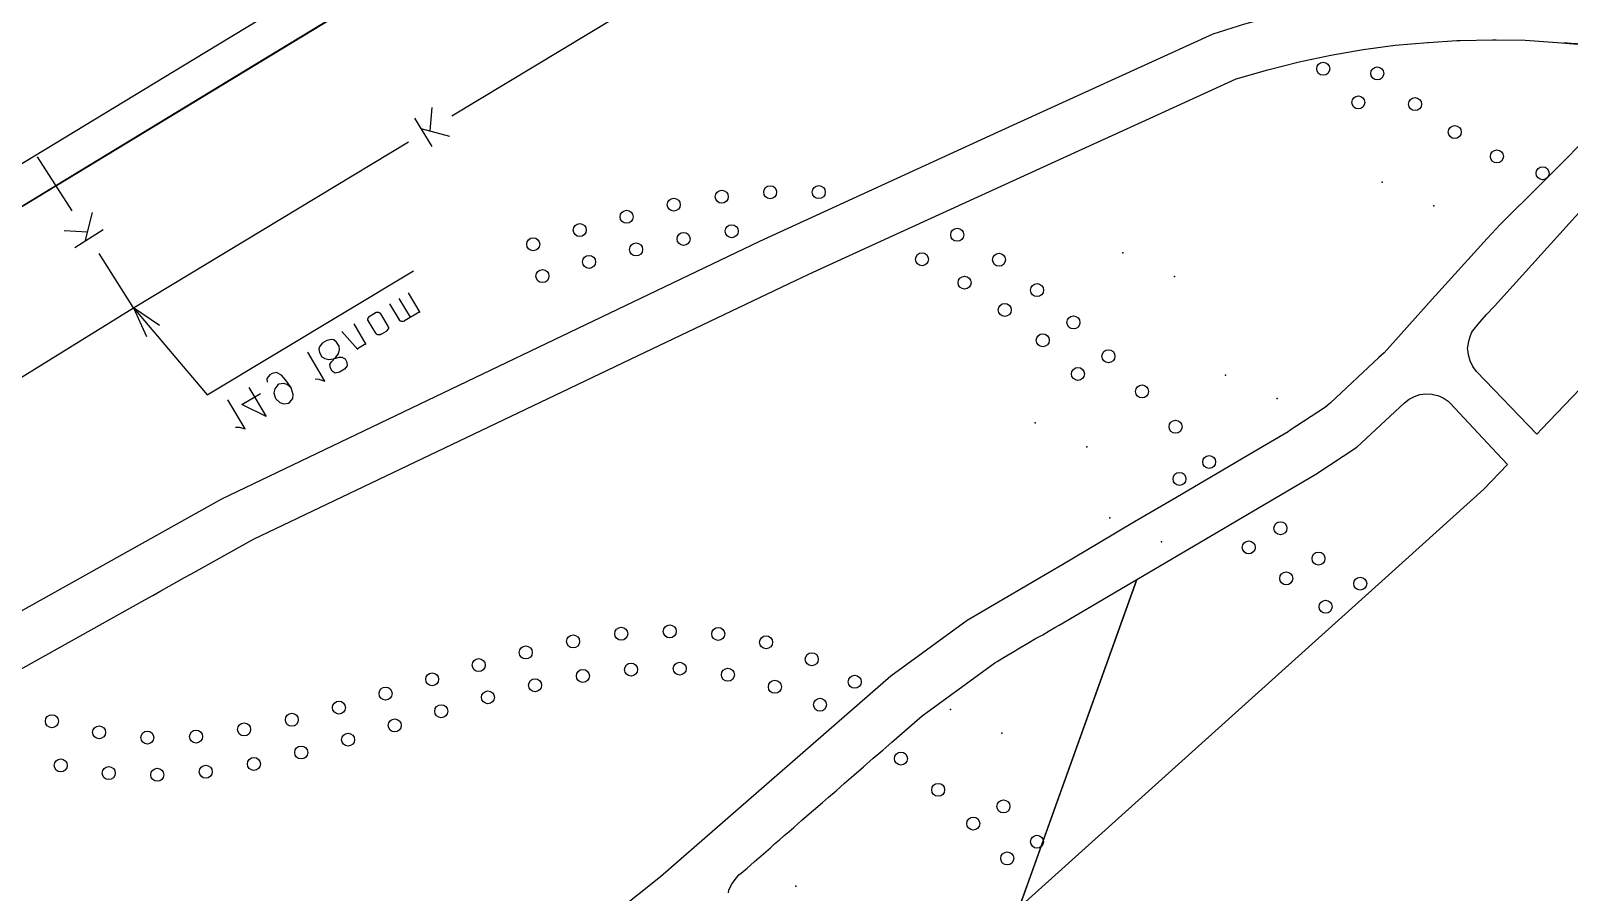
# Model space of a CAD drawing. Header units: metres. Extents: x 20 to 357, y 34 to 206.
# Drawn here: x 218.26 to 265.65, y 136.26 to 162.81 of the extents above; entities that cross this region are included whole.
import ezdxf

# ---------------------------------------------------------------- set-up
doc = ezdxf.new("R2010")
doc.units = ezdxf.units.M
for name, color, linetype in [('BOUNDARY', 7, 'Continuous'), ('BUILDING', 7, 'Continuous'), ('GRASS', 7, 'Continuous'), ('SEWER', 7, 'Continuous'), ('TREE', 7, 'Continuous')]:
    doc.layers.add(name, color=color, linetype=linetype)

# ---------------------------------------------------------------- blocks, each defined once
blk = doc.blocks.new('КАЛИНА_ОБЫКНОВЕННАЯ')
blk.add_circle((0, 0), 0.2)
blk = doc.blocks.new('МОЖЖЕВЕЛЬНИК')
blk.add_circle((0, 0), 0.2)
blk = doc.blocks.new('БАРБАРИС_ТУНБЕРГА')
blk.add_circle((0, 0), 0.2)
blk = doc.blocks.new('ТУЯ_ЗАПАДНАЯ')
blk.add_circle((0, 0), 0.2)
blk = doc.blocks.new('СИРЕНЬ_ОБЫКНОВЕННАЯ')
blk.add_circle((0, 0), 0.2)

msp = doc.modelspace()

# ---------------------------------------------------------------- linework, layer by layer
at = {"layer": 'BOUNDARY'}
msp.add_lwpolyline([(266.507, 196.845), (263.46, 198.109), (258.269, 200.254), (258.269, 200.254), (257.917, 199.352), (256.619, 197.241), (260.04, 191.609), (261.745, 188.794), (263.889, 185.264), (263.889, 185.264), (261.778, 183.988), (258.962, 182.272), (253.331, 178.852), (250.515, 177.147), (244.884, 173.727), (242.069, 172.022), (236.438, 168.601), (233.611, 166.886), (227.98, 163.465), (225.165, 161.761), (219.534, 158.34), (216.718, 156.624)], dxfattribs=at)
at = {"layer": 'BUILDING'}
msp.add_lwpolyline([(209.8, 153.754), (223.284, 161.937), (223.284, 161.937), (227.683, 164.609)], dxfattribs=at)
at = {"layer": 'GRASS'}
for points in [[(208.129, 151.411), (229.971, 164.675), (247.513, 175.321), (255.355, 180.083), (262.426, 184.373), (263.537, 185.055), (263.889, 185.264), (255.96, 163.091), (255.652, 163.014), (254.673, 162.706), (248.052, 159.682), (240.716, 156.316), (224.142, 148.376), (202.762, 136.432)], [(204.257, 135.486), (221.777, 145.274), (222.019, 145.406), (222.272, 145.549), (222.525, 145.692), (222.767, 145.824), (222.998, 145.956), (223.196, 146.066), (225.121, 147.144), (234.865, 151.796), (236.735, 152.687), (241.838, 155.129), (242.366, 155.371), (244.697, 156.437), (250.537, 159.11), (252.616, 160.056), (255.399, 161.332), (256.366, 161.607), (257.334, 161.849), (258.313, 162.057), (259.303, 162.233), (260.293, 162.365), (261.294, 162.453), (261.316, 162.453), (262.196, 162.508), (262.294, 162.508), (263.295, 162.53), (263.405, 162.53), (264.296, 162.519), (265.297, 162.453), (266.287, 162.365), (265.484, 162.442), (266.298, 162.398)], [(266.738, 160.056), (264.758, 158.065), (263.526, 156.843), (263.13, 156.404), (261.437, 154.535), (259.952, 152.885), (259.787, 152.742), (258.302, 151.345), (258.148, 151.213), (257.026, 150.476), (256.993, 150.454), (255.784, 149.74), (254.585, 149.036), (253.408, 148.343), (252.264, 147.672), (251.142, 147.012), (250.054, 146.363), (247.106, 144.636), (244.752, 142.921), (237.659, 136.74), (234.931, 134.562)], [(266.694, 152.5), (264.813, 150.542), (264.659, 150.377), (262.8, 152.313), (262.69, 152.467), (262.602, 152.643), (262.547, 152.819), (262.536, 152.973), (262.525, 153.017), (262.547, 153.171), (262.547, 153.204), (262.602, 153.391), (262.646, 153.501), (262.679, 153.556), (262.767, 153.666), (262.8, 153.71), (262.91, 153.842), (263.108, 154.062), (263.35, 154.326), (263.636, 154.645), (267.86, 159.319)], [(239.759, 136.245), (239.77, 136.322), (239.847, 136.498), (239.88, 136.542), (239.957, 136.652), (240.001, 136.707), (240.078, 136.795), (240.144, 136.85), (240.331, 137.004), (240.551, 137.202), (241.046, 137.631), (241.178, 137.752), (241.332, 137.873), (241.475, 138.005), (241.629, 138.137), (241.772, 138.258), (241.904, 138.379), (242.014, 138.478), (242.102, 138.554), (242.652, 139.027), (242.839, 139.192), (243.07, 139.39), (243.334, 139.621), (243.62, 139.874), (243.917, 140.127), (244.214, 140.391), (244.51, 140.644), (244.785, 140.886), (245.72, 141.7), (247.964, 143.328), (248.03, 143.372), (248.25, 143.504), (248.492, 143.647), (248.734, 143.79), (248.976, 143.933), (249.218, 144.076), (249.438, 144.197), (249.636, 144.318), (249.812, 144.416), (249.944, 144.493), (252.33, 145.901), (248.712, 135.794)]]:
    msp.add_lwpolyline(points, dxfattribs=at)
msp.add_lwpolyline([(252.33, 145.901), (257.851, 149.146), (259.116, 149.982), (260.579, 151.345), (260.722, 151.455), (260.887, 151.543), (261.052, 151.598), (261.239, 151.62), (261.426, 151.609), (261.448, 151.598), (261.602, 151.565), (261.767, 151.499), (261.921, 151.4), (261.987, 151.334), (263.427, 149.795), (263.757, 149.443), (263.02, 148.684), (260.084, 146.033), (259.16, 145.197), (249.207, 136.234), (248.712, 135.794), (248.965, 136.498)], close=True, dxfattribs=at)
at = {"layer": 'SEWER'}
for points in [[(231.236, 160.188), (239.704, 165.302)], [(230.565, 159.726), (230.631, 160.441)], [(230.631, 159.242), (230.092, 160.122)], [(230.279, 159.803), (231.159, 159.561)], [(221.425, 154.271), (229.894, 159.385)], [(219.534, 157.262), (218.467, 158.923)], [(219.941, 156.316), (220.161, 157.207)], [(220.007, 156.602), (219.292, 156.646)], [(220.491, 156.679), (219.622, 156.119)], [(221.425, 154.271), (220.37, 155.943)], [(222.228, 153.732), (221.425, 154.271), (221.425, 154.271), (223.702, 151.587), (223.702, 151.587), (230.048, 155.415)], [(229.96, 153.985), (229.608, 154.557)], [(230.257, 154.128), (229.894, 154.733)], [(213.21, 149.19), (221.425, 154.271)], [(221.425, 154.271), (221.832, 153.391)], [(228.662, 153.864), (228.662, 153.875), (228.662, 153.875), (228.651, 153.875), (228.651, 153.875), (228.651, 153.886), (228.651, 153.886), (228.662, 153.886), (228.662, 153.886), (228.651, 153.897), (228.651, 153.897), (228.651, 153.908), (228.651, 153.908), (228.651, 153.919), (228.651, 153.919), (228.651, 153.93), (228.651, 153.93), (228.651, 153.941), (228.651, 153.941), (228.662, 153.952), (228.662, 153.952), (228.651, 153.952), (228.651, 153.952), (228.662, 153.963), (228.662, 153.963), (228.662, 153.974), (228.662, 153.974), (228.673, 153.985), (228.673, 153.985), (228.673, 153.996), (228.673, 153.996), (228.684, 154.007), (228.684, 154.007), (228.695, 154.007), (228.695, 154.007), (228.706, 154.018), (228.706, 154.018), (228.717, 154.018), (228.717, 154.018), (228.717, 154.029)], [(228.717, 154.029), (228.871, 154.117)], [(228.871, 154.117), (228.882, 154.128), (228.882, 154.128), (228.893, 154.128), (228.893, 154.128), (228.904, 154.139), (228.904, 154.139), (228.915, 154.139), (228.915, 154.139), (228.926, 154.139), (228.926, 154.139), (228.937, 154.139), (228.937, 154.139), (228.948, 154.139), (228.948, 154.139), (228.959, 154.139), (228.959, 154.139), (228.97, 154.139), (228.97, 154.139), (228.981, 154.128), (228.981, 154.128), (228.992, 154.128), (228.992, 154.128), (229.003, 154.128), (229.003, 154.128), (229.003, 154.117), (229.003, 154.117), (229.014, 154.117), (229.014, 154.117), (229.014, 154.106), (229.014, 154.106), (229.025, 154.106), (229.025, 154.106), (229.025, 154.095), (229.025, 154.095), (229.036, 154.084)], [(229.036, 154.084), (229.267, 153.71)], [(230.246, 154.15), (229.773, 153.875), (229.773, 153.875), (229.762, 153.864), (229.762, 153.864), (229.751, 153.853), (229.751, 153.853), (229.74, 153.864), (229.74, 153.864), (229.74, 153.853), (229.74, 153.853), (229.729, 153.853), (229.729, 153.853), (229.718, 153.853), (229.718, 153.853), (229.707, 153.853), (229.707, 153.853), (229.696, 153.853), (229.696, 153.853), (229.685, 153.853), (229.685, 153.853), (229.674, 153.853), (229.674, 153.853), (229.674, 153.864), (229.674, 153.864), (229.663, 153.853), (229.663, 153.853), (229.663, 153.864), (229.663, 153.864), (229.652, 153.864), (229.652, 153.864), (229.641, 153.864), (229.641, 153.864), (229.641, 153.875), (229.641, 153.875), (229.63, 153.886), (229.63, 153.886), (229.63, 153.875), (229.63, 153.875), (229.619, 153.886), (229.619, 153.886), (229.619, 153.897), (229.619, 153.897), (229.322, 154.392)], [(228.596, 153.138), (228.222, 153.776)], [(228.893, 153.49), (228.662, 153.864)], [(229.267, 153.71), (229.267, 153.699), (229.267, 153.699), (229.267, 153.688), (229.267, 153.688), (229.278, 153.688), (229.278, 153.688), (229.278, 153.677), (229.278, 153.677), (229.278, 153.666), (229.278, 153.666), (229.278, 153.655), (229.278, 153.655), (229.278, 153.644), (229.278, 153.644), (229.278, 153.633), (229.278, 153.633), (229.278, 153.622), (229.278, 153.622), (229.267, 153.611), (229.267, 153.611), (229.267, 153.6), (229.267, 153.6), (229.267, 153.589), (229.267, 153.589), (229.256, 153.589), (229.256, 153.589), (229.245, 153.589), (229.245, 153.589), (229.245, 153.578), (229.245, 153.578), (229.245, 153.567), (229.245, 153.567), (229.234, 153.567), (229.234, 153.567), (229.223, 153.556), (229.223, 153.556), (229.212, 153.556), (229.212, 153.556), (229.212, 153.545)], [(227.771, 152.291), (227.639, 152.258), (227.639, 152.258), (227.551, 152.324), (227.551, 152.324), (227.496, 152.412), (227.496, 152.412), (227.474, 152.522), (227.474, 152.522), (227.529, 152.61), (227.529, 152.61), (227.661, 152.753), (227.661, 152.753), (227.738, 152.852), (227.738, 152.852), (227.771, 152.984), (227.771, 152.984), (227.76, 153.094), (227.76, 153.094), (227.683, 153.215), (227.683, 153.215), (227.595, 153.281), (227.595, 153.281), (227.529, 153.292), (227.529, 153.292), (227.386, 153.27), (227.386, 153.27), (227.243, 153.182), (227.243, 153.182), (227.155, 153.072), (227.155, 153.072), (227.133, 153.006), (227.133, 153.006), (227.155, 152.896), (227.155, 152.896), (227.232, 152.764), (227.232, 152.764), (227.32, 152.709), (227.32, 152.709), (227.441, 152.676), (227.441, 152.676), (227.584, 152.698), (227.584, 152.698), (227.76, 152.753), (227.76, 152.753), (227.848, 152.753), (227.848, 152.753), (227.947, 152.698), (227.947, 152.698), (228.002, 152.599), (228.002, 152.599), (228.013, 152.489), (228.013, 152.489), (227.925, 152.379), (227.925, 152.379), (227.771, 152.291)], [(228.343, 152.984), (227.848, 153.545)], [(228.585, 153.16), (228.332, 153.006)], [(229.069, 153.457), (229.058, 153.457), (229.058, 153.457), (229.047, 153.457), (229.047, 153.457), (229.047, 153.446), (229.047, 153.446), (229.036, 153.446), (229.036, 153.446), (229.025, 153.435), (229.025, 153.435), (229.014, 153.435), (229.014, 153.435), (229.003, 153.435), (229.003, 153.435), (228.992, 153.435), (228.992, 153.435), (228.981, 153.435), (228.981, 153.435), (228.97, 153.435), (228.97, 153.435), (228.959, 153.435), (228.959, 153.435), (228.948, 153.435), (228.948, 153.435), (228.937, 153.446), (228.937, 153.446), (228.926, 153.446), (228.926, 153.446), (228.926, 153.457), (228.926, 153.457), (228.915, 153.457), (228.915, 153.457), (228.915, 153.468), (228.915, 153.468), (228.904, 153.468), (228.904, 153.468), (228.893, 153.479), (228.893, 153.479), (228.893, 153.49)], [(229.212, 153.545), (229.069, 153.457)], [(227.023, 152.082), (227.133, 152.071), (227.133, 152.071), (227.32, 152.016), (227.32, 152.016), (226.793, 152.907)], [(226.287, 151.807), (226.166, 151.906), (226.166, 151.906), (226.045, 151.939), (226.045, 151.939), (225.902, 151.917), (225.902, 151.917), (225.869, 151.895), (225.869, 151.895), (225.781, 151.774), (225.781, 151.774), (225.748, 151.653), (225.748, 151.653), (225.792, 151.51), (225.792, 151.51), (225.814, 151.466), (225.814, 151.466), (225.935, 151.356), (225.935, 151.356), (226.056, 151.312), (226.056, 151.312), (226.199, 151.334), (226.199, 151.334), (226.243, 151.367), (226.243, 151.367), (226.331, 151.477), (226.331, 151.477), (226.342, 151.598), (226.342, 151.598), (226.287, 151.807), (226.287, 151.807), (226.155, 152.005), (226.155, 152.005), (225.99, 152.192), (225.99, 152.192), (225.836, 152.28), (225.836, 152.28), (225.704, 152.247), (225.704, 152.247), (225.627, 152.203), (225.627, 152.203), (225.539, 152.093), (225.539, 152.093), (225.55, 151.983)], [(224.978, 151.818), (225.517, 150.927), (225.517, 150.927), (224.769, 151.29), (224.769, 151.29), (225.341, 151.631)], [(224.571, 150.597), (224.681, 150.597), (224.681, 150.597), (224.868, 150.542), (224.868, 150.542), (224.329, 151.433)]]:
    msp.add_lwpolyline(points, dxfattribs=at)
at = {"layer": 'TREE'}
for p in [(259.892, 158.147), (261.487, 157.414), (251.902, 155.969), (253.491, 155.237), (255.069, 152.197), (256.659, 151.475), (249.207, 150.723), (250.797, 149.99), (251.5, 147.798), (253.095, 147.065), (246.59, 141.892), (248.179, 141.159), (241.833, 136.453)]:
    msp.add_point(p, dxfattribs=at)

# ---------------------------------------------------------------- block references
at = {"layer": 'BUSH'}
for name, p in [('КАЛИНА_ОБЫКНОВЕННАЯ', (258.075, 161.639)), ('БАРБАРИС_ТУНБЕРГА', (259.741, 161.495)), ('МОЖЖЕВЕЛЬНИК', (259.158, 160.601)), ('БАРБАРИС_ТУНБЕРГА', (260.904, 160.549)), ('БАРБАРИС_ТУНБЕРГА', (262.129, 159.689)), ('БАРБАРИС_ТУНБЕРГА', (263.426, 158.938)), ('ТУЯ_ЗАПАДНАЯ', (264.834, 158.421)), ('ТУЯ_ЗАПАДНАЯ', (239.55, 157.697)), ('ТУЯ_ЗАПАДНАЯ', (241.04, 157.834)), ('ТУЯ_ЗАПАДНАЯ', (242.538, 157.837)), ('БАРБАРИС_ТУНБЕРГА', (238.07, 157.451)), ('БАРБАРИС_ТУНБЕРГА', (235.175, 156.669)), ('БАРБАРИС_ТУНБЕРГА', (236.618, 157.077)), ('БАРБАРИС_ТУНБЕРГА', (233.74, 156.23)), ('МОЖЖЕВЕЛЬНИК', (238.374, 156.396)), ('МОЖЖЕВЕЛЬНИК', (239.855, 156.634)), ('ТУЯ_ЗАПАДНАЯ', (246.801, 156.522)), ('МОЖЖЕВЕЛЬНИК', (236.911, 156.07)), ('МОЖЖЕВЕЛЬНИК', (245.717, 155.769)), ('КАЛИНА_ОБЫКНОВЕННАЯ', (248.089, 155.753)), ('КАЛИНА_ОБЫКНОВЕННАЯ', (234.026, 155.25)), ('КАЛИНА_ОБЫКНОВЕННАЯ', (235.46, 155.689)), ('БАРБАРИС_ТУНБЕРГА', (247.028, 155.047)), ('КАЛИНА_ОБЫКНОВЕННАЯ', (249.26, 154.817)), ('БАРБАРИС_ТУНБЕРГА', (248.266, 154.207)), ('КАЛИНА_ОБЫКНОВЕННАЯ', (250.381, 153.822)), ('БАРБАРИС_ТУНБЕРГА', (249.438, 153.271)), ('КАЛИНА_ОБЫКНОВЕННАЯ', (251.46, 152.781)), ('БАРБАРИС_ТУНБЕРГА', (250.521, 152.234)), ('МОЖЖЕВЕЛЬНИК', (252.494, 151.694)), ('МОЖЖЕВЕЛЬНИК', (253.528, 150.607)), ('МОЖЖЕВЕЛЬНИК', (254.563, 149.521)), ('БАРБАРИС_ТУНБЕРГА', (253.649, 149)), ('МОЖЖЕВЕЛЬНИК', (256.758, 147.479)), ('ТУЯ_ЗАПАДНАЯ', (255.781, 146.89)), ('БАРБАРИС_ТУНБЕРГА', (257.931, 146.545)), ('ТУЯ_ЗАПАДНАЯ', (256.936, 145.934)), ('СИРЕНЬ_ОБЫКНОВЕННАЯ', (256.936, 145.934)), ('БАРБАРИС_ТУНБЕРГА', (259.215, 145.771)), ('ТУЯ_ЗАПАДНАЯ', (258.15, 145.058)), ('МОЖЖЕВЕЛЬНИК', (234.97, 143.99)), ('БАРБАРИС_ТУНБЕРГА', (236.451, 144.228)), ('БАРБАРИС_ТУНБЕРГА', (237.947, 144.301)), ('БАРБАРИС_ТУНБЕРГА', (239.439, 144.222)), ('БАРБАРИС_ТУНБЕРГА', (240.915, 143.965)), ('МОЖЖЕВЕЛЬНИК', (233.511, 143.65)), ('БАРБАРИС_ТУНБЕРГА', (242.321, 143.443)), ('МОЖЖЕВЕЛЬНИК', (232.062, 143.262)), ('БАРБАРИС_ТУНБЕРГА', (235.27, 142.927)), ('ТУЯ_ЗАПАДНАЯ', (236.754, 143.124)), ('ТУЯ_ЗАПАДНАЯ', (238.254, 143.152)), ('ТУЯ_ЗАПАДНАЯ', (239.738, 142.964)), ('МОЖЖЕВЕЛЬНИК', (230.628, 142.823)), ('БАРБАРИС_ТУНБЕРГА', (233.798, 142.642)), ('ТУЯ_ЗАПАДНАЯ', (241.184, 142.592)), ('ТУЯ_ЗАПАДНАЯ', (243.644, 142.746)), ('КАЛИНА_ОБЫКНОВЕННАЯ', (229.193, 142.384)), ('БАРБАРИС_ТУНБЕРГА', (232.346, 142.268)), ('КАЛИНА_ОБЫКНОВЕННАЯ', (242.575, 142.038)), ('ТУЯ_ЗАПАДНАЯ', (218.914, 141.533)), ('КАЛИНА_ОБЫКНОВЕННАЯ', (226.305, 141.576)), ('КАЛИНА_ОБЫКНОВЕННАЯ', (227.757, 141.951)), ('БАРБАРИС_ТУНБЕРГА', (230.908, 141.841)), ('ТУЯ_ЗАПАДНАЯ', (220.368, 141.189)), ('ТУЯ_ЗАПАДНАЯ', (221.854, 141.028)), ('ТУЯ_ЗАПАДНАЯ', (223.354, 141.06)), ('КАЛИНА_ОБЫКНОВЕННАЯ', (224.836, 141.278)), ('БАРБАРИС_ТУНБЕРГА', (229.474, 141.402)), ('МОЖЖЕВЕЛЬНИК', (226.593, 140.568)), ('МОЖЖЕВЕЛЬНИК', (228.039, 140.963)), ('КАЛИНА_ОБЫКНОВЕННАЯ', (219.186, 140.168)), ('МОЖЖЕВЕЛЬНИК', (225.136, 140.215)), ('КАЛИНА_ОБЫКНОВЕННАЯ', (245.069, 140.382)), ('КАЛИНА_ОБЫКНОВЕННАЯ', (220.667, 139.932)), ('КАЛИНА_ОБЫКНОВЕННАЯ', (222.161, 139.88)), ('МОЖЖЕВЕЛЬНИК', (223.655, 139.975)), ('КАЛИНА_ОБЫКНОВЕННАЯ', (246.215, 139.417)), ('ТУЯ_ЗАПАДНАЯ', (248.225, 138.906)), ('КАЛИНА_ОБЫКНОВЕННАЯ', (247.296, 138.377)), ('ТУЯ_ЗАПАДНАЯ', (249.259, 137.819)), ('МОЖЖЕВЕЛЬНИК', (248.342, 137.302))]:
    msp.add_blockref(name, p, dxfattribs=at)

doc.saveas('drawing.dxf')
